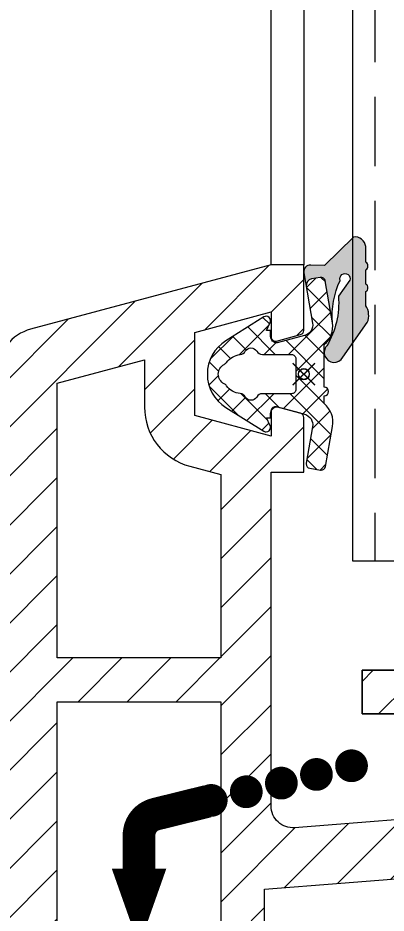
# Model space of a CAD drawing. Header units: millimetres. Extents: x -20000 to 230000, y -17405 to 25402.
# Drawn here: x 146561.4 to 146578.27, y -12508.94 to -12467.97 of the extents above; entities that cross this region are included whole.
import ezdxf

# ---------------------------------------------------------------- set-up
doc = ezdxf.new("R2010")
doc.units = ezdxf.units.MM
doc.header["$PDMODE"] = 35
doc.header["$PDSIZE"] = 0.5
doc.linetypes.add('CACHE', pattern=[9.524999999999999, 6.35, -3.175])
doc.layers.get('0').update_dxf_attribs({"lineweight": 13})
doc.layers.get('Defpoints').update_dxf_attribs({"true_color": 0xc2a584})
doc.layers.add('0 - Invisible', color=43, linetype='Continuous', lineweight=0, plot=False)
for name, color, linetype, lineweight in [('1 - Cotation', 32, 'Continuous', 13), ('1 - Joint', 7, 'Continuous', 13), ('1 - PVC', 7, 'Continuous', 13), ('1 - Vitrage', 252, 'Continuous', 13)]:
    doc.layers.add(name, color=color, linetype=linetype, lineweight=lineweight)
doc.styles.add('Texte Poralu', font='tahomabd.ttf')
doc.dimstyles.new('100 - 1000', dxfattribs={"dimtxt": 15, "dimasz": 15, "dimexe": 5, "dimexo": 2.5, "dimgap": 8, "dimtad": 1, "dimdec": 1, "dimtxsty": 'Texte Poralu', "dimcen": 10, "dimazin": 0, "dimtfac": 1, "dimtdec": 1, "dimtmove": 0, "dimatfit": 3, "dimfxl": 1, "dimarcsym": 0})
doc.dimstyles.new('30 - 1000', dxfattribs={"dimtxt": 10, "dimasz": 10, "dimexe": 5, "dimexo": 2.5, "dimgap": 5, "dimtad": 1, "dimdec": 1, "dimtxsty": 'Texte Poralu', "dimcen": 5, "dimazin": 0, "dimtfac": 1, "dimtdec": 1, "dimtmove": 0, "dimatfit": 3, "dimfxl": 1, "dimarcsym": 0})

# ---------------------------------------------------------------- blocks, each defined once
blk = doc.blocks.new('*D1694')
at = {"layer": 'Defpoints', "color": 0, "lineweight": -2, "transparency": 16777216}
blk.add_line((147840.0000000001, -11795.66835877718), (147875.9922766959, -11795.66835877718), dxfattribs=at)
at = {"layer": 'Defpoints', "color": 0, "transparency": 16777216}
for p in [(147837.5000000001, -11795.66835877718), (147837.5000000002, -11795.66835877718), (143000, -14005.6683587772)]:
    blk.add_point(p, dxfattribs=at)
at = {"layer": 'Defpoints', "color": 0, "transparency": 16777216, "insert": (147859.2461383481, -11785.46352331714), "char_height": 10, "attachment_point": 5, "style": 'Texte Poralu'}
blk.add_mtext('2210', dxfattribs=at)
blk = doc.blocks.new('*D1695')
at = {"layer": 'Defpoints', "color": 0, "lineweight": -2, "transparency": 16777216}
blk.add_line((148120.0000000001, -11615.66835877718), (148155.9922766959, -11615.66835877718), dxfattribs=at)
at = {"layer": 'Defpoints', "color": 0, "transparency": 16777216}
for p in [(148117.5000000001, -11615.66835877718), (148117.5000000002, -11615.66835877718), (143000, -14005.6683587772)]:
    blk.add_point(p, dxfattribs=at)
at = {"layer": 'Defpoints', "color": 0, "transparency": 16777216, "insert": (148139.2461383481, -11605.46016535878), "char_height": 10, "attachment_point": 5, "style": 'Texte Poralu'}
blk.add_mtext('2390', dxfattribs=at)
blk = doc.blocks.new('*D1696')
at = {"layer": 'Defpoints', "color": 0, "lineweight": -2, "transparency": 16777216}
blk.add_line((148420.0000000001, -11505.6683587772), (148455.9922766959, -11505.6683587772), dxfattribs=at)
at = {"layer": 'Defpoints', "color": 0, "transparency": 16777216}
for p in [(148417.5000000001, -11505.6683587772), (148417.5000000001, -11505.6683587772), (143000, -14005.6683587772)]:
    blk.add_point(p, dxfattribs=at)
at = {"layer": 'Defpoints', "color": 0, "transparency": 16777216, "insert": (148439.246138348, -11495.46352331716), "char_height": 10, "attachment_point": 5, "style": 'Texte Poralu'}
blk.add_mtext('2500', dxfattribs=at)
blk = doc.blocks.new('*D1697')
at = {"layer": 'Defpoints', "color": 0, "lineweight": -2, "transparency": 16777216}
blk.add_line((147750.0000000001, -11805.66835877718), (147785.9922766962, -11805.66835877718), dxfattribs=at)
at = {"layer": 'Defpoints', "color": 0, "transparency": 16777216}
for p in [(147747.5000000001, -11805.66835877718), (147747.5000000005, -11805.66835877718), (143000, -14005.6683587772)]:
    blk.add_point(p, dxfattribs=at)
at = {"layer": 'Defpoints', "color": 0, "transparency": 16777216, "insert": (147769.2461383484, -11795.46352331714), "char_height": 10, "attachment_point": 5, "style": 'Texte Poralu'}
blk.add_mtext('2200', dxfattribs=at)
blk = doc.blocks.new('Symbole Drainage')
at = {"const_width": 0.75}
for points in [[(9.358233741586446, 8.246171134407632, 1), (10.10823374158645, 8.246171134407632, 1)], [(6.144362030929187, 7.453225477365777, 1), (6.894362030929187, 7.453225477365777, 1)], [(7.751297886265093, 7.849698305886704, 1), (8.501297886265093, 7.849698305886704, 1)], [(4.537426175607834, 7.056752648903057, 1), (5.287426175607834, 7.056752648903057, 1)], [(2.930490320286481, 6.660279820382129, 1), (3.680490320286481, 6.660279820382129, 1)]]:
    blk.add_lwpolyline(points, format="xyb", close=True, dxfattribs=at)
at = {"const_width": 1.5}
blk.add_lwpolyline([(0, 3.538402208534535), (0, 5.061468216706999, -0.3450132197418266), (0.7604572427080711, 6.03235403256258), (3.137305479962379, 6.618784250342287)], format="xyb", dxfattribs=at)
blk.add_lwpolyline([(0, 0, 0, 2.5, 0), (0, 3.538402208534535, 2.5, 2.5, 0)], format="xyseb")
blk = doc.blocks.new('Rehau - DL178')
at = {"layer": '1 - PVC', "linetype": 'ByBlock'}
h = blk.add_hatch(dxfattribs=at)
h.set_pattern_fill('ANSI31', color=256, scale=0.5, style=0)
h.set_pattern_definition([(45, (178, 0), (-1.122532015133644, 1.122532015133644), [])])
h.paths.add_polyline_path([(121.7999999146963, 17.00058414602526, -0.4142991111666965), (119.8000000000029, 15), (118, 15), (3, 15), (3, 6.5), (3.766506847430719, 2.364487062906846, -0.04585421524098007), (3.799999999572024, 1.999958484385079, -0.4142074825651207), (1.80000000000291, 0), (0, 0), (1.455191522836685e-11, 32.0575640273164, -0.3969634610393625), (0.9407820716151036, 33.05580910592107), (118, 39.99999999999999), (118, 82.11598111863714, -0.3394542588634028), (119.4823619097879, 84.04783277120441), (130.5, 87), (132, 87), (132, 83.99474411166739, -0.3394542588643648), (131.8517638090125, 83.80155894643394), (130.7517638090212, 83.50681483471999, -0.4931454260308514), (130.5, 83.70000000001164), (130.5, 84.84096761187539), (127, 83.9031454383512), (127, 80.0968545616488), (130.5, 79.15903238812461), (130.5, 80.29999999998836, -0.4931454260311683), (130.7517638090212, 80.49318516528001), (131.851763809027, 80.19844105356606, -0.3394542588634323), (132, 80.00525588833261), (132, 77.5), (130.5, 77.5), (130.5, 62.22787593817338, 0.4374089726786848), (131.5784590957337, 61.23095860442845), (147.7210279193532, 62.50140632339753), (147.7218878971762, 62.50147400511195), (148, 62.22336190228818), (148.3256274349114, 62.5489893372287), (166.7624659905705, 63.99999999999999), (166.5, 67), (169, 67), (169, 61.5), (168.5, 61.5, 0.4142135623733614), (167.5, 60.5), (167.5, 60, 0.4142135623730951), (168.5, 59), (174.3000000000029, 59, 0.4142135623730951), (175.3000000000029, 60), (175.3000000000029, 64.29999999998836), (173, 64.29999999998836), (173, 67), (177, 67, -0.4142135623730951), (178, 66), (178, 25.90000000002328), (178, 3, -0.4142135623730951), (175, 0), (175, 15.40000000002328, -0.2360679774998377), (174.1999999999971, 17, -0.0458490148789121), (174.2334931525693, 17.36448706290685), (175, 21.5), (175, 23), (169.6999999999971, 23, 0.414213562373124), (168.6999999999971, 22), (168.6999999999971, 21.5, 0.4142135623730951), (169.6999999999971, 20.5), (170.1999999999971, 20.5), (170.1999999999971, 16, -0.4142135623730951), (169.6999999999971, 15.5), (161, 15.5), (161, 18.20000000001164), (166, 18.20000000001164), (166, 23.20000000001164), (148, 23.20000000001164), (134, 23.20000000001164), (134, 18.20000000001164), (139, 18.20000000001164), (139, 15.5), (131.8000000000029, 15.5, -0.4142135623730951), (131.3000000000029, 16), (131.3000000000029, 23), (121, 23), (121, 21.5), (121.7665068474307, 17.36448706290685, -0.0457758433759491)])
h.paths.add_polyline_path([(145.5, 59.61825869936728), (145.5, 56.90000000002328), (147, 56.90000000002328), (147, 59.73631125956308), (149, 59.89371467323507), (149, 56.90000000002328), (150.5, 56.90000000002328), (150.5, 60.01176723343088), (162, 60.91683686192845), (162, 56.90000000002328), (163.5, 56.90000000002328), (163.5, 61.03488942218245), (164.8000000000029, 61.13720164104598), (164.8560553819698, 61.1416132953018, 0.0605511267435118), (164.8084556077374, 60.25, 0.22796380476052), (166, 57.27236366062425), (166, 57.10172465076903), (166, 25.90000000002329), (130.1999999999971, 25.90000000002328), (130.1999999999971, 57.56843380007194), (130.1999999999971, 58.41412258491619), (133.6999999999971, 58.68957855878398)], flags=16)
h.paths.add_polyline_path([(128.1999999999971, 43), (120.6999999999971, 42.99999999999999), (120.6999999999971, 67), (128.1999999999971, 67)], flags=16)
h.paths.add_polyline_path([(128.1999999999971, 69), (120.6999999999971, 69), (120.6999999999971, 81.57885222707408), (124.6999999999971, 82.65064899681603), (124.6999999999971, 80.48051805567229, 0.339454258863445), (126.7753066737205, 77.77592574205482), (128.1999999999971, 77.39418031577952)], flags=16)
h.paths.add_polyline_path([(128.1999999999971, 41.00000000000001), (128.1999999999971, 25.70000000001164), (126.3000000000029, 25.70000000001164), (124, 25.70000000001164), (120, 25.70000000001165), (120, 37.413897450082, 0.3275382217185201), (120.6999999999971, 38.3678366515087), (120.6999999999971, 41)], flags=16)
h.paths.add_polyline_path([(168.3000000000029, 56.29999999998835), (168.6999999999971, 56.29999999998835), (168.6999999999971, 55.5, 0.5773502691896265), (170.1999999999971, 54.63397459621774), (170.1999999999971, 56.29999999998836), (171.8000000000029, 56.29999999998836), (171.8000000000029, 54.63397459621774, 0.5773502691896188), (173.3000000000029, 55.5), (173.3000000000029, 56.29999999998835), (175.3000000000029, 56.29999999998836), (175.3000000000029, 45), (168.3000000000029, 44.99999999999999)], flags=16)
h.paths.add_polyline_path([(168.3000000000029, 43), (175.3000000000029, 43), (175.3000000000029, 25.70000000001164), (168.3000000000029, 25.70000000001164)], flags=16)
h.paths.add_polyline_path([(118, 37.29525338229724), (118, 17.70000000001165), (115.3000000000029, 17.70000000001164), (82.30000000000291, 17.70000000001164), (82.30000000000292, 35.17745677212952)], flags=16)
h.paths.add_polyline_path([(80, 35.04101609415375), (80, 17.70000000001164), (62.30000000000292, 17.70000000001164), (62.30000000000292, 33.99101609416539)], flags=16)
h.paths.add_polyline_path([(60, 33.85457541618962), (60.00000000000001, 17.70000000001164), (42.30000000000291, 17.70000000001164), (42.3000000000029, 32.80457541620126)], flags=16)
h.paths.add_polyline_path([(40, 32.66813473822549), (40, 17.70000000001164), (22.30000000000291, 17.70000000001164), (22.30000000000291, 31.61813473823713)], flags=16)
h.paths.add_polyline_path([(20, 31.48169406026136), (20, 17.70000000001164), (2.700000000011641, 17.70000000001164), (2.700000000011641, 30.4554228738416)], flags=16)
at = {"layer": '0 - Invisible'}
blk.add_point((132, 82), dxfattribs=at)
at = {"layer": '1 - PVC', "linetype": 'ByBlock'}
blk.add_lwpolyline([(147.7210279193532, 62.50140632339753), (131.5784590957337, 61.23095860442845, -0.437408972678685), (131.5784590957337, 61.23095860442845, -0.437408972678685), (130.5, 62.22787593817338), (130.5, 77.5), (132, 77.5), (132, 80.00525588833261, 0.3394542588634323), (131.851763809027, 80.19844105356606), (130.7517638090212, 80.49318516528001, 0.4931454260311683), (130.5, 80.29999999998836), (130.5, 79.15903238812461), (127, 80.0968545616488), (127, 83.9031454383512), (130.5, 84.84096761187539), (130.5, 83.70000000001164, 0.4931454260308515), (130.7517638090212, 83.50681483471999), (131.8517638090125, 83.80155894643394, 0.3394542588643649), (132, 83.99474411166739), (132, 87), (130.5, 87), (119.4823619097879, 84.04783277120441, 0.3394542588634029), (118, 82.11598111863714)], format="xyb", dxfattribs=at)
for points in [[(128.1999999999971, 69), (120.6999999999971, 69), (120.6999999999971, 81.5788522270741), (124.6999999999971, 82.65064899681602), (124.6999999999971, 80.48051805567229, 0.339454258863445), (126.7753066737205, 77.77592574205482), (128.1999999999971, 77.39418031577952), (128.1999999999971, 69)], [(145.5, 59.61825869936729), (145.5, 56.90000000002328), (147, 56.90000000002328), (147, 59.73631125956308), (149, 59.89371467323508), (149, 56.90000000002328), (150.5, 56.90000000002328), (150.5, 60.01176723343087), (162, 60.91683686192846), (162, 56.90000000002328), (163.5, 56.90000000002328), (163.5, 61.03488942218246), (164.8000000000029, 61.13720164104598), (164.8560553819698, 61.1416132953018, 0.0605511267435118), (164.8084556077374, 60.25, 0.2279638047605199), (166, 57.27236366062425), (166, 57.10172465076903), (166, 25.90000000002328), (130.1999999999971, 25.90000000002328), (130.1999999999971, 57.56843380007194), (130.1999999999971, 58.41412258491619), (133.6999999999971, 58.68957855878398), (145.5, 59.61825869936729)]]:
    blk.add_lwpolyline(points, format="xyb", close=True, dxfattribs=at)
blk.add_lwpolyline([(128.1999999999971, 43), (120.6999999999971, 43), (120.6999999999971, 67), (128.1999999999971, 67), (128.1999999999971, 43)], close=True, dxfattribs=at)
blk = doc.blocks.new('*U368')
for name, p in [('Rehau - DL178', (-75, -10.00000000001819)), ('Symbole Drainage', (49.44999999999709, 45.81979960965691))]:
    blk.add_blockref(name, p)
blk = doc.blocks.new('*D1764')
at = {"layer": '1 - Cotation', "color": 0, "lineweight": -2, "transparency": 16777216}
for p, q in [((146520.0000000001, -11805.66835877718), (146867.4999999999, -11805.66835877718)), ((146862.4999999999, -11820.66835877718), (146862.4999999999, -12541.26779066064)), ((146620, -12556.26779066064), (146867.4999999999, -12556.26779066064))]:
    blk.add_line(p, q, dxfattribs=at)
at = {"layer": '1 - Cotation', "color": 0, "transparency": 16777216}
for points in [[(146859.9999999999, -11820.66835877718), (146864.9999999999, -11820.66835877718), (146862.4999999999, -11805.66835877718)], [(146859.9999999999, -12541.26779066064), (146864.9999999999, -12541.26779066064), (146862.4999999999, -12556.26779066064)]]:
    blk.add_solid(points, dxfattribs=at)
at = {"layer": 'Defpoints', "color": 0, "transparency": 16777216}
for p in [(146517.5000000001, -11805.66835877718), (146617.5, -12556.26779066064), (146862.4999999999, -12556.26779066064)]:
    blk.add_point(p, dxfattribs=at)
at = {"layer": '1 - Cotation', "color": 0, "transparency": 16777216, "insert": (146846.9999999999, -12180.96807471888), "char_height": 15, "attachment_point": 5, "rotation": 90, "style": 'Texte Poralu'}
blk.add_mtext('H', dxfattribs=at)
blk = doc.blocks.new('Rehau - Support calle de vitrage')
at = {"layer": '1 - PVC'}
h = blk.add_hatch(dxfattribs=at)
h.set_pattern_fill('ANSI31', color=256, scale=0.5, angle=180, style=0)
h.set_pattern_definition([(225, (-99742.68553585748, -319414.7135029583), (1.122532015133644, -1.122532015133644), [])])
h.paths.add_polyline_path([(7.570718391056289, 4.053241334130234), (7.570718391056289, 0.5969900599761786), (9.570718391056289, 0.7547003403619783), (9.570718391056289, 4.053241334130234), (11.58560638480412, 4.053241334130234), (11.58560638480412, 6.053241334130234), (-11.58560638480412, 6.053241334130234), (-11.58560638480412, 4.053241334130234), (-9.570718391056289, 4.053241334130234), (-9.570718391056289, -0.7547003404738462), (-7.570718391056289, -0.5969900600880464), (-7.570718391056289, 4.053241334130234)])
for p, q in [((-11.58560638480412, 4.053241334130234), (-11.58560638480412, 6.053241334130234)), ((-11.58560638480412, 6.053241334130234), (11.58560638480412, 6.053241334130234)), ((11.58560638480412, 6.053241334130234), (11.58560638480412, 4.053241334130234)), ((-9.570718391056289, 4.053241334130234), (-11.58560638480412, 4.053241334130234)), ((-9.570718391056289, -0.7547003404738462), (-9.570718391056289, 4.053241334130234)), ((7.570718391056289, 4.053241334130234), (-7.570718391056289, 4.053241334130234)), ((-7.570718391056289, 4.053241334130234), (-7.570718391056289, -0.5969900600880464)), ((7.570718391056289, 0.5969900599761786), (7.570718391056289, 4.053241334130234)), ((11.58560638480412, 4.053241334130234), (9.570718391056289, 4.053241334130234)), ((9.570718391056289, 4.053241334130234), (9.570718391056289, 0.7547003403619783)), ((9.570718391056289, 0.7547003403619783), (7.570718391056289, 0.5969900599761786)), ((-7.570718391056289, -0.5969900600880464), (-9.570718391056289, -0.7547003404738462))]:
    blk.add_line(p, q, dxfattribs=at)
blk.add_lwpolyline([(-11.58560638480412, 6.053241334130234), (-11.58560638480412, 4.053241334130234), (-9.570718391056289, 4.053241334130234), (-9.570718391056289, -0.7547003404738462), (-7.570718391056289, -0.5969900600880464), (-7.570718391056289, 4.053241334130234), (7.570718391056289, 4.053241334130234), (7.570718391056289, 0.5969900599761786), (9.570718391056289, 0.7547003403619783), (9.570718391056289, 4.053241334130234), (11.58560638480412, 4.053241334130234), (11.58560638480412, 6.053241334130234)], close=True, dxfattribs=at)
blk = doc.blocks.new('*U293')
at = {"layer": '1 - Joint', "linetype": 'ByBlock'}
blk.add_hatch(color=256, dxfattribs=at).paths.add_polyline_path([(2.837325350334595, 3.139991519083196), (2.837230218505284, 3.783950421553527, 0.5773502691894579), (2.837179043450761, 4.130360579289117), (2.837082144486431, 4.786281435543059, 0.5773502691909409), (2.837030969431908, 5.132691593276831), (2.836925737877665, 5.845016760584257, 0.4193348017584231), (2.27370869603874, 6.282638477367072), (0.9436061346323195, 4.973423669500335), (0.3123396824385063, 5.000109868433356, 0.4776593921746675), (0.003963884089444891, 4.649794824750643), (0.1108990051861845, 4.024656032906933, -0.406954113261026), (0.3554536081701379, 4.364833528126837), (0.7494759464625539, 4.434306012226443, -0.4186793779256662), (0.9816712415331502, 4.269069366799158), (1.304053628361999, 2.355574123706901, -0.1252863138081158), (1.658837343635242, 4.297025540807226, -1.387029410552403), (2.110892919166418, 4.301161987306841), (1.585120378506418, 3.56910120961038, -0.153630631233487), (1.052299900505204, 1.300656256895308, 0.167658565838902), (0.9341191521853036, 1.032052687149189), (0.9341191521853036, 0.9581185570023079, 0.7449870863440491), (1.777665545088894, 0.7801199396617445), (2.905789576016105, 2.370638600377788, 0.2506215972346258)])
h = blk.add_hatch(dxfattribs=at)
h.set_pattern_fill('ANSI37', color=256, scale=0.25, style=0)
h.set_pattern_definition([(45, (0, 0), (-0.561266007566822, 0.5612660075668221), []), (135, (0, 0), (-0.5612660075668221, -0.561266007566822), [])])
h.paths.add_polyline_path([(0.9341191521853036, 0.9581185570023079, -0.04115551601890488), (0.9341191521853036, 1.032052687149189), (0.9341191521853036, 1.363633654231307, 0.2771051803063581), (1.304053628362454, 2.355574123705082), (0.981165421449078, 4.272071653411331, 0.4142135623735269), (0.7494759464620991, 4.434306012226443), (0.3554536081701379, 4.364833528126837, 0.4069541132610259), (0.1108990051861845, 4.024656032906933), (0.3987534679972673, 2.341869411793596, -0.388878731853411), (0.0357591140418666, 1.772082409815994), (-1.225078089887574, 1.434242099237963, -0.4142135623730951), (-1.525078089887756, 1.734242099237236), (-1.525078089887756, 2.010642202159943), (-1.714314720503807, 2.010642202159943), (-1.543816532480377, 2.376276746312215, 0.1095178116833867), (-1.525078089887301, 2.460800398659558, 0.414213562372962), (-1.725078089887574, 2.660800398660286, 0.1408717361745996), (-1.831281991344894, 2.63027231761771), (-3.57761294758302, 1.535889472777854, 0.2582714339693256), (-4.421777834461864, 0.01064220215994364, 0.2582714339694442), (-3.577612947582566, -1.514605068457967), (-1.83128199134535, -2.608987913296005, 0.1408717361754908), (-1.725078089887575, -2.639515994340399, 0.4142135623730951), (-1.525078089887757, -2.439515994339672, 0.1095178116837978), (-1.543816532480378, -2.354992341990509), (-1.714314720503808, -1.989357797840057), (-1.525078089887757, -1.989357797840057), (-1.525078089887757, -1.789357797841148, -0.414213562373428), (-1.22507808988712, -1.489357797840057), (0.03575911404186594, -1.827198108418088, -0.3888787318534718), (0.3987534679972664, -2.39698511039569), (0.1041466368151297, -4.067783476015393, 0.04366094290853437), (0.1011081874175936, -4.102513111547523, 0.3639702342659416), (0.2663785518843717, -4.299474662149805), (0.758899242387087, -4.386319348443067, 0.03772682989310878), (0.7888898933433658, -4.389301645021987, 0.3706939118394439), (0.9905904285233184, -4.224087433374734), (1.314452114771029, -2.387376540084006, 0.2713813844121956), (0.9341191521853032, -1.342260662717308), (0.9341191521853032, -0.9891440048413644, 1), (0.9341191521853033, -0.5891440048399093)])
h.paths.add_polyline_path([(-0.3658808478144236, 0.7106422021588515), (-0.3658808478144239, -0.6893577978407847, -0.4142135623735945), (-0.5658808478146967, -0.8893577978415123), (-1.902162592191417, -0.889357797839693, 0.2679491924312639), (-2.16197021332664, -1.039357797841148, -0.2679491924311203), (-2.421777834462318, -1.189357797838965, -0.2713242461924865), (-2.683452612631299, -1.036076271353522, 0.2434314752799365), (-2.913794247934675, -0.8844355081109819, -0.2106048335014689), (-3.543891381010326, -0.5238521096653124, 0.1163404642471713), (-3.648952251402989, -0.434769724362922, -0.2819206211492917), (-3.921777834462318, 0.01064220215994355, -0.2819206211492656), (-3.648952251402989, 0.45605412868099, 0.1163404642473058), (-3.543891381010326, 0.5451365139851994, -0.2106048335014686), (-2.913794247934675, 0.9057199124308687, 0.2434314752799362), (-2.683452612631299, 1.057360675673408, -0.2713242461923491), (-2.421777834462318, 1.210642202160671, -0.2679491924311201), (-2.16197021332664, 1.060642202159216, 0.2679491924306129), (-1.902162592192326, 0.9106422021595794), (-0.5658808478142416, 0.9106422021595791, -0.4142135623730951)], flags=16)
at = {"layer": '0 - Invisible', "linetype": 'ByBlock'}
blk.add_point((0, 0), dxfattribs=at)
at = {"layer": '1 - Joint', "linetype": 'ByBlock'}
for points in [[(2.110892919166418, 4.301161987306841), (1.585120378506418, 3.56910120961038, -0.153630631233487), (1.052299900505204, 1.300656256895308, 1.132680330705248), (1.777665545088894, 0.7801199396617445), (2.905789576016105, 2.370638600377788, 0.2506215972346257), (2.837325350334595, 3.139991519083196), (2.837230218505284, 3.783950421553527, 0.577350269189458), (2.837179043450761, 4.130360579289117), (2.837082144486431, 4.786281435543059, 0.5773502691894251), (2.837030969431908, 5.132691593275012), (2.836925737877665, 5.845016760584257, 0.4193348017583478), (2.27370869603874, 6.282638477367072), (0.9436061346323195, 4.973423669500335), (0.3123396824385063, 5.000109868433356, 0.4776593921746676), (0.003963884089444891, 4.649794824750643), (0.3987534679972673, 2.341869411793596, -0.3888787318534825), (0.0357591140418666, 1.772082409815994), (-1.225078089887574, 1.434242099237963, -0.414213562373095), (-1.525078089887756, 1.734242099237236), (-1.525078089887756, 2.010642202159943), (-1.714314720503807, 2.010642202159943), (-1.543816532480377, 2.376276746312215, 0.1095178116833867), (-1.525078089887301, 2.460800398659558, 0.4142135623729619), (-1.725078089887574, 2.660800398660286, 0.1408717361754908), (-1.831281991345349, 2.63027231761771), (-3.57761294758302, 1.535889472777854, 0.2582714339693255), (-4.421777834461864, 0.01064220215994364, 0.2582714339693255), (-3.577612947583475, -1.514605068457967), (-1.83128199134535, -2.608987913296005, 0.1408717361754908), (-1.725078089887575, -2.639515994340399, 0.414213562373095), (-1.525078089887757, -2.439515994339672, 0.1095178116831429), (-1.543816532479923, -2.354992341990509), (-1.714314720503808, -1.989357797840057), (-1.525078089887757, -1.989357797840057), (-1.525078089887757, -1.789357797841148, -0.414213562373095), (-1.225078089887575, -1.489357797840057), (0.03575911404186594, -1.827198108418088, -0.3888787318534718), (0.3987534679972664, -2.39698511039569), (0.1041466368151297, -4.067783476015393, 0.04366094290853437), (0.1011081874175936, -4.102513111547523, 0.3639702342662791), (0.2663785518843717, -4.299474662149805), (0.758899242387087, -4.386319348443067, 0.03772682989310878), (0.7888898933433658, -4.389301645021987, 0.3706939118394439), (0.9905904285233184, -4.224087433374734), (1.314452114771029, -2.387376540084006, 0.2713813844121955), (0.9341191521853032, -1.342260662717308), (0.9341191521853032, -0.9891440048413644, 0.9999999999999999), (0.9341191521853033, -0.5891440048399093), (0.9341191521853036, 1.363633654231307, 0.277105180306966), (1.304053628361999, 2.355574123706901, -0.1252863138081164), (1.658837343635242, 4.297025540807226, -1.387029410552403)], [(-3.648952251402989, 0.45605412868099, 0.1163404642473058), (-3.543891381010326, 0.5451365139851994, -0.2106048335014686), (-2.913794247934675, 0.9057199124308687, 0.2434314752799362), (-2.683452612631299, 1.057360675673408, -0.2713242461923491), (-2.421777834462318, 1.210642202160671, -0.2679491924311201), (-2.16197021332664, 1.060642202159216, 0.2679491924311205), (-1.902162592191416, 0.9106422021595794), (-0.5658808478142416, 0.9106422021595791, -0.414213562373095), (-0.3658808478144236, 0.7106422021588515), (-0.3658808478144239, -0.6893577978407847, -0.414213562373095), (-0.565880847814242, -0.8893577978415123), (-1.902162592191417, -0.889357797839693, 0.2679491924312639), (-2.16197021332664, -1.039357797841148, -0.2679491924311203), (-2.421777834462318, -1.189357797838965, -0.2713242461924865), (-2.683452612631299, -1.036076271353522, 0.2434314752799365), (-2.913794247934675, -0.8844355081109819, -0.2106048335014689), (-3.543891381010326, -0.5238521096653124, 0.1163404642471713), (-3.648952251402989, -0.434769724362922, -0.2819206211492917), (-3.921777834462318, 0.01064220215994355, -0.2819206211492657)]]:
    blk.add_lwpolyline(points, format="xyb", close=True, dxfattribs=at)
blk.add_lwpolyline([(1.304053628361999, 2.355574123706901), (0.981165421449078, 4.272071653411331, 0.4142135623729482), (0.7494759464625539, 4.434306012226443), (0.3554536081701379, 4.364833528126837, 0.40695411326285), (0.1108990051861845, 4.024656032905114)], format="xyb", dxfattribs=at)
blk = doc.blocks.new('*U847')
at = {"layer": '1 - PVC'}
for p, q in [((-38.5, 20), (-38.5000000000005, 157)), ((-37.0000000000005, 157), (-37, 20))]:
    blk.add_line(p, q, dxfattribs=at)
at = {"layer": '1 - Vitrage', "linetype": 'CACHE', "ltscale": 0.5}
blk.add_line((-33.75000000000414, 170.5611247505094), (-33.7499999999909, 6.437745154438517), dxfattribs=at)
at = {"layer": '1 - Vitrage'}
blk.add_lwpolyline([(-34.75000000000414, 170.5611247505094), (-30.75000000000414, 170.5611247505094), (-30.74999999999091, 6.437745154438517), (-34.7499999999909, 6.437745154438517)], close=True, dxfattribs=at)
for name, p in [('*U293', (-37, 14.98342188930837)), ('Rehau - Support calle de vitrage', (-22.75000000000091, -4.615496179691718))]:
    blk.add_blockref(name, p)
blk = doc.blocks.new('*D1748')
at = {"layer": 'Defpoints', "color": 0, "lineweight": -2, "transparency": 16777216}
blk.add_line((146620.0000000001, -11615.66835877718), (146655.9922766959, -11615.66835877718), dxfattribs=at)
at = {"layer": 'Defpoints', "color": 0, "transparency": 16777216}
for p in [(146617.5000000001, -11615.66835877718), (146617.5000000002, -11615.66835877718), (141500, -14005.6683587772)]:
    blk.add_point(p, dxfattribs=at)
at = {"layer": 'Defpoints', "color": 0, "transparency": 16777216, "insert": (146639.2461383481, -11605.46016535878), "char_height": 10, "attachment_point": 5, "style": 'Texte Poralu'}
blk.add_mtext('2390', dxfattribs=at)
blk = doc.blocks.new('*D1749')
at = {"layer": 'Defpoints', "color": 0, "lineweight": -2, "transparency": 16777216}
blk.add_line((146920.0000000001, -11505.6683587772), (146955.9922766959, -11505.6683587772), dxfattribs=at)
at = {"layer": 'Defpoints', "color": 0, "transparency": 16777216}
for p in [(146917.5000000001, -11505.6683587772), (146917.5000000001, -11505.6683587772), (141500, -14005.6683587772)]:
    blk.add_point(p, dxfattribs=at)
at = {"layer": 'Defpoints', "color": 0, "transparency": 16777216, "insert": (146939.246138348, -11495.46352331716), "char_height": 10, "attachment_point": 5, "style": 'Texte Poralu'}
blk.add_mtext('2500', dxfattribs=at)

msp = doc.modelspace()

# ---------------------------------------------------------------- block references
for name, p in [('*U847', (146611.5, -12499.26779066065)), ('*U368', (146517.5, -12556.26779066064))]:
    msp.add_blockref(name, p)

# ---------------------------------------------------------------- dimensions: what is measured, and where the dimension line sits
at = {"layer": '1 - Cotation'}
dim = msp.add_linear_dim(base=(146862.4999999999, -12556.26779066064), p1=(146517.5000000001, -11805.66835877718), p2=(146617.5, -12556.26779066064), angle=90, text='H', dimstyle='100 - 1000', dxfattribs=at)
dim.commit()
dim.dimension.update_dxf_attribs({"geometry": '*D1764', "text_midpoint": (146846.9999999999, -12180.96807471888)})
at = {"layer": 'Defpoints'}
for feature_location, offset, origin, picture, middle in [((146917.5000000001, -11505.6683587772), (0, 0), (141500, -14005.6683587772), '*D1749', (146939.246138348, -11495.46352331716)), ((148417.5000000001, -11505.6683587772), (0, 0), (143000, -14005.6683587772), '*D1696', (148439.246138348, -11495.46352331716)), ((146617.5000000001, -11615.66835877718), (1.1641532182693481e-10, 0), (141500, -14005.6683587772), '*D1748', (146639.2461383481, -11605.46016535878)), ((148117.5000000001, -11615.66835877718), (1.1641532182693481e-10, 0), (143000, -14005.6683587772), '*D1695', (148139.2461383481, -11605.46016535878)), ((147837.5000000001, -11795.66835877718), (1.1641532182693481e-10, 0), (143000, -14005.6683587772), '*D1694', (147859.2461383481, -11785.46352331714)), ((147747.5000000001, -11805.66835877718), (4.0745362639427185e-10, 0), (143000, -14005.6683587772), '*D1697', (147769.2461383484, -11795.46352331714))]:
    dim = msp.add_ordinate_dim(feature_location=feature_location, offset=offset, dtype=0, origin=origin, dimstyle='30 - 1000', dxfattribs=at)
    dim.commit()
    dim.dimension.update_dxf_attribs({"geometry": picture, "text_midpoint": middle})

doc.saveas('drawing.dxf')
